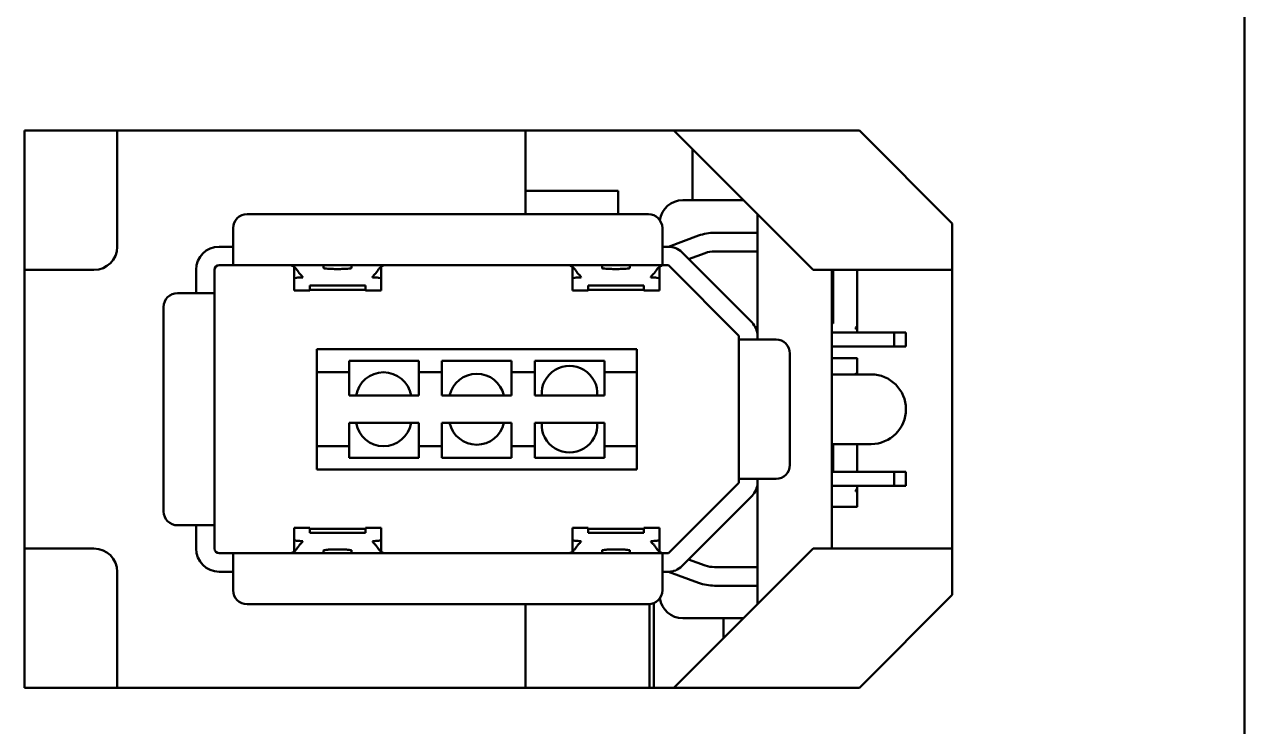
# Model space of a CAD drawing. Header units: millimetres. Extents: x 2121 to 4904, y 892 to 1933.
# Drawn here: x 2339.3 to 2391.9, y 1287.2 to 1317.5 of the extents above; entities that cross this region are included whole.
import ezdxf

# ---------------------------------------------------------------- set-up
doc = ezdxf.new("R2010")
doc.units = ezdxf.units.MM
doc.header["$LTSCALE"] = 1.8
doc.layers.add('외형선(ISO)', color=7, linetype='Continuous', lineweight=50)

msp = doc.modelspace()

# ---------------------------------------------------------------- linework, layer by layer
at = {"layer": '외형선(ISO)', "color": 0}
for p, q in [((2391.895, 1624.29), (2391.895, 1274.29)), ((2339.295, 1312.89), (2375.295, 1312.89)), ((2339.295, 1288.89), (2339.295, 1312.89)), ((2343.295, 1312.89), (2343.295, 1307.89)), ((2360.895, 1312.89), (2360.895, 1310.29)), ((2373.295, 1306.89), (2367.295, 1312.89)), ((2379.295, 1308.89), (2375.295, 1312.89)), ((2368.095, 1309.89), (2368.095, 1312.09)), ((2360.895, 1310.29), (2364.895, 1310.29)), ((2360.895, 1309.29), (2360.895, 1310.29)), ((2364.895, 1309.29), (2364.895, 1310.29)), ((2367.679, 1309.89), (2370.295, 1309.89)), ((2348.895, 1309.29), (2366.195, 1309.29)), ((2370.895, 1304.058), (2370.895, 1309.29)), ((2348.295, 1308.69), (2348.295, 1308.09)), ((2366.795, 1308.69), (2366.795, 1308.09)), ((2379.295, 1308.89), (2379.295, 1292.89)), ((2368.36, 1308.367), (2367.064, 1307.89)), ((2370.495, 1308.49), (2369.05, 1308.49)), ((2370.495, 1308.49), (2370.895, 1308.49)), ((2348.295, 1307.89), (2347.695, 1307.89)), ((2348.295, 1308.09), (2348.295, 1307.09)), ((2366.795, 1307.09), (2366.795, 1308.09)), ((2367.064, 1307.89), (2366.795, 1307.89)), ((2370.661, 1304.624), (2367.629, 1307.655)), ((2370.895, 1307.69), (2369.05, 1307.69)), ((2368.636, 1307.616), (2367.929, 1307.356)), ((2342.295, 1306.89), (2339.295, 1306.89)), ((2346.695, 1306.89), (2346.695, 1305.89)), ((2347.495, 1306.89), (2347.495, 1305.89)), ((2348.295, 1307.09), (2347.695, 1307.09)), ((2366.795, 1307.09), (2348.295, 1307.09)), ((2350.92, 1307.022), (2350.92, 1306.512)), ((2354.67, 1307.022), (2354.67, 1306.512)), ((2362.92, 1307.022), (2362.92, 1306.512)), ((2366.67, 1307.022), (2366.67, 1306.512)), ((2366.795, 1307.09), (2367.064, 1307.09)), ((2367.064, 1307.09), (2370.095, 1304.058)), ((2379.295, 1306.89), (2373.295, 1306.89)), ((2374.095, 1306.89), (2374.095, 1294.89)), ((2374.155, 1304.584), (2374.155, 1306.89)), ((2375.195, 1306.89), (2375.195, 1304.47)), ((2346.495, 1305.89), (2345.895, 1305.89)), ((2347.495, 1305.89), (2346.495, 1305.89)), ((2347.495, 1305.89), (2347.495, 1295.89)), ((2351.595, 1306.004), (2350.92, 1306.004)), ((2354.67, 1306.004), (2353.995, 1306.004)), ((2363.595, 1306.004), (2362.92, 1306.004)), ((2366.67, 1306.004), (2365.995, 1306.004)), ((2345.295, 1296.49), (2345.295, 1305.29)), ((2374.155, 1304.59), (2374.105, 1304.59)), ((2370.095, 1304.058), (2370.095, 1303.89)), ((2370.895, 1303.89), (2370.895, 1304.058)), ((2376.795, 1304.19), (2374.095, 1304.19)), ((2375.195, 1304.47), (2375.135, 1304.41)), ((2375.135, 1304.41), (2375.185, 1304.46)), ((2375.135, 1304.41), (2375.135, 1304.344)), ((2375.185, 1304.35), (2375.135, 1304.35)), ((2375.185, 1304.46), (2375.195, 1304.47)), ((2375.195, 1304.47), (2375.195, 1304.34)), ((2375.195, 1304.34), (2375.195, 1304.19)), ((2376.795, 1303.59), (2376.795, 1304.19)), ((2376.795, 1304.19), (2377.295, 1304.19)), ((2377.295, 1304.19), (2377.295, 1303.59)), ((2351.895, 1303.48), (2365.695, 1303.48)), ((2351.895, 1302.48), (2351.895, 1303.48)), ((2365.695, 1303.48), (2365.695, 1302.48)), ((2370.095, 1297.89), (2370.095, 1303.89)), ((2371.095, 1303.89), (2370.095, 1303.89)), ((2371.095, 1303.89), (2371.695, 1303.89)), ((2376.795, 1303.59), (2374.095, 1303.59)), ((2377.295, 1303.59), (2376.795, 1303.59)), ((2353.295, 1302.98), (2353.295, 1302.48)), ((2356.295, 1302.98), (2353.295, 1302.98)), ((2356.295, 1302.48), (2356.295, 1302.98)), ((2357.295, 1302.98), (2357.295, 1302.48)), ((2360.295, 1302.98), (2357.295, 1302.98)), ((2360.295, 1302.48), (2360.295, 1302.98)), ((2361.295, 1302.98), (2361.295, 1302.48)), ((2364.295, 1302.98), (2361.295, 1302.98)), ((2364.295, 1302.48), (2364.295, 1302.98)), ((2372.295, 1298.49), (2372.295, 1303.29)), ((2374.105, 1303.09), (2375.185, 1303.09)), ((2375.195, 1303.08), (2375.195, 1302.44)), ((2351.895, 1302.48), (2351.895, 1301.48)), ((2351.895, 1302.48), (2353.295, 1302.48)), ((2353.295, 1302.48), (2353.295, 1301.48)), ((2356.295, 1302.48), (2357.295, 1302.48)), ((2356.295, 1301.48), (2356.295, 1302.48)), ((2357.295, 1302.48), (2357.295, 1301.48)), ((2360.295, 1302.48), (2361.295, 1302.48)), ((2360.295, 1301.48), (2360.295, 1302.48)), ((2361.295, 1302.48), (2361.295, 1301.48)), ((2364.295, 1302.48), (2365.695, 1302.48)), ((2364.295, 1301.48), (2364.295, 1302.48)), ((2365.695, 1301.48), (2365.695, 1302.48)), ((2374.095, 1302.39), (2375.795, 1302.39)), ((2375.135, 1302.435), (2375.135, 1302.39)), ((2375.135, 1302.43), (2375.185, 1302.43)), ((2375.195, 1302.44), (2375.195, 1302.39)), ((2351.895, 1301.48), (2351.895, 1300.3)), ((2356.295, 1301.48), (2353.295, 1301.48)), ((2360.295, 1301.48), (2357.295, 1301.48)), ((2364.295, 1301.48), (2361.295, 1301.48)), ((2365.695, 1300.3), (2365.695, 1301.48)), ((2351.895, 1300.3), (2351.895, 1299.3)), ((2353.295, 1299.3), (2353.295, 1300.3)), ((2356.295, 1300.3), (2353.295, 1300.3)), ((2356.295, 1300.3), (2356.295, 1299.3)), ((2360.295, 1300.3), (2357.295, 1300.3)), ((2357.295, 1299.3), (2357.295, 1300.3)), ((2360.295, 1300.3), (2360.295, 1299.3)), ((2364.295, 1300.3), (2361.295, 1300.3)), ((2361.295, 1299.3), (2361.295, 1300.3)), ((2364.295, 1300.3), (2364.295, 1299.3)), ((2365.695, 1299.3), (2365.695, 1300.3)), ((2351.895, 1298.3), (2351.895, 1299.3)), ((2353.295, 1299.3), (2351.895, 1299.3)), ((2353.295, 1298.8), (2353.295, 1299.3)), ((2356.295, 1299.3), (2356.295, 1298.8)), ((2357.295, 1299.3), (2356.295, 1299.3)), ((2357.295, 1298.8), (2357.295, 1299.3)), ((2360.295, 1299.3), (2360.295, 1298.8)), ((2361.295, 1299.3), (2360.295, 1299.3)), ((2361.295, 1298.8), (2361.295, 1299.3)), ((2364.295, 1299.3), (2364.295, 1298.8)), ((2365.695, 1299.3), (2364.295, 1299.3)), ((2365.695, 1299.3), (2365.695, 1298.3)), ((2375.795, 1299.39), (2374.095, 1299.39)), ((2374.155, 1298.19), (2374.155, 1299.39)), ((2375.195, 1299.39), (2375.195, 1298.19)), ((2356.295, 1298.8), (2353.295, 1298.8)), ((2360.295, 1298.8), (2357.295, 1298.8)), ((2364.295, 1298.8), (2361.295, 1298.8)), ((2365.695, 1298.3), (2351.895, 1298.3)), ((2376.795, 1298.19), (2374.095, 1298.19)), ((2376.795, 1297.59), (2376.795, 1298.19)), ((2376.795, 1298.19), (2377.295, 1298.19)), ((2377.295, 1298.19), (2377.295, 1297.59)), ((2367.064, 1294.69), (2370.095, 1297.721)), ((2370.095, 1297.721), (2370.095, 1297.89)), ((2370.095, 1297.89), (2371.095, 1297.89)), ((2370.895, 1297.89), (2370.895, 1297.721)), ((2370.895, 1292.49), (2370.895, 1297.721)), ((2371.095, 1297.89), (2371.695, 1297.89)), ((2370.661, 1297.155), (2367.629, 1294.124)), ((2376.795, 1297.59), (2374.095, 1297.59)), ((2374.155, 1297.584), (2374.155, 1297.59)), ((2375.195, 1297.47), (2375.135, 1297.41)), ((2375.135, 1297.41), (2375.185, 1297.46)), ((2375.135, 1297.41), (2375.135, 1297.344)), ((2375.185, 1297.35), (2375.135, 1297.35)), ((2375.185, 1297.46), (2375.195, 1297.47)), ((2375.195, 1297.59), (2375.195, 1297.47)), ((2375.195, 1297.47), (2375.195, 1297.34)), ((2375.195, 1297.34), (2375.195, 1296.7)), ((2377.295, 1297.59), (2376.795, 1297.59)), ((2375.185, 1296.69), (2374.105, 1296.69)), ((2346.495, 1295.89), (2345.895, 1295.89)), ((2346.495, 1295.89), (2347.495, 1295.89)), ((2346.695, 1294.89), (2346.695, 1295.89)), ((2347.495, 1294.89), (2347.495, 1295.89)), ((2351.595, 1295.775), (2350.92, 1295.775)), ((2354.67, 1295.775), (2353.995, 1295.775)), ((2363.595, 1295.775), (2362.92, 1295.775)), ((2366.67, 1295.775), (2365.995, 1295.775)), ((2350.92, 1294.758), (2350.92, 1295.267)), ((2354.67, 1294.758), (2354.67, 1295.267)), ((2362.92, 1294.758), (2362.92, 1295.267)), ((2366.67, 1294.758), (2366.67, 1295.267)), ((2339.295, 1294.89), (2342.295, 1294.89)), ((2348.295, 1294.69), (2347.695, 1294.69)), ((2348.295, 1294.69), (2366.795, 1294.69)), ((2348.295, 1294.69), (2348.295, 1293.69)), ((2366.795, 1294.69), (2367.064, 1294.69)), ((2366.795, 1293.69), (2366.795, 1294.69)), ((2367.295, 1288.89), (2373.295, 1294.89)), ((2373.295, 1294.89), (2379.295, 1294.89)), ((2367.929, 1294.424), (2368.636, 1294.163)), ((2369.05, 1294.09), (2370.895, 1294.09)), ((2343.295, 1293.89), (2343.295, 1288.89)), ((2348.295, 1293.89), (2347.695, 1293.89)), ((2348.295, 1293.09), (2348.295, 1293.69)), ((2367.064, 1293.89), (2366.795, 1293.89)), ((2366.795, 1293.09), (2366.795, 1293.69)), ((2368.36, 1293.413), (2367.064, 1293.89)), ((2370.495, 1293.29), (2369.05, 1293.29)), ((2370.495, 1293.29), (2370.895, 1293.29)), ((2348.895, 1292.49), (2366.195, 1292.49)), ((2360.895, 1288.89), (2360.895, 1292.49)), ((2366.235, 1288.89), (2366.235, 1292.491)), ((2366.435, 1288.89), (2366.435, 1292.54)), ((2375.295, 1288.89), (2379.295, 1292.89)), ((2370.295, 1291.89), (2367.679, 1291.89)), ((2369.435, 1291.89), (2369.435, 1291.03)), ((2375.295, 1288.89), (2339.295, 1288.89))]:
    msp.add_line(p, q, dxfattribs=at)
for centre, radius, start, end in [((2367.679, 1308.89), 1, 90, 171.9012), ((2348.895, 1308.69), 0.6, 90, 180), ((2366.195, 1308.69), 0.6, 0, 90), ((2369.05, 1306.49), 2, 90, 110.2046), ((2342.295, 1307.89), 1, 270, 0), ((2347.695, 1306.89), 1, 90, 180), ((2367.064, 1307.09), 0.8, 45, 90), ((2369.05, 1306.49), 1.2, 90, 110.2046), ((2347.695, 1306.89), 0.2, 90, 180), ((2345.895, 1305.29), 0.6, 90, 180), ((2370.095, 1304.058), 0.8, 0, 45), ((2374.105, 1304.58), 0.01, 90, 180), ((2375.185, 1304.34), 0.01, 0, 90), ((2371.695, 1303.29), 0.6, 0, 90), ((2374.105, 1303.08), 0.01, 90, 180), ((2375.185, 1303.08), 0.01, 0, 90), ((2354.779, 1301.281), 1.2, 9.5358, 170.4642), ((2358.795, 1301.219), 1.2, 90, 167.4773), ((2358.795, 1301.219), 1.2, 12.5227, 90), ((2362.793, 1301.555), 1.2, 356.4062, 183.5938), ((2375.185, 1302.44), 0.01, 270, 0), ((2375.795, 1300.89), 1.5, 270, 90), ((2354.779, 1300.498), 1.2, 189.5358, 350.4642), ((2358.795, 1300.56), 1.2, 192.5227, 270), ((2358.795, 1300.56), 1.2, 270, 347.4773), ((2362.793, 1300.224), 1.2, 176.4062, 3.5938), ((2371.695, 1298.49), 0.6, 270, 0), ((2370.095, 1297.721), 0.8, 315, 0), ((2374.105, 1297.58), 0.01, 90, 180), ((2375.185, 1297.34), 0.01, 0, 90), ((2374.105, 1296.7), 0.01, 180, 270), ((2375.185, 1296.7), 0.01, 270, 0), ((2345.895, 1296.49), 0.6, 180, 270), ((2342.295, 1293.89), 1, 0, 90), ((2347.695, 1294.89), 1, 180, 270), ((2347.695, 1294.89), 0.2, 180, 270), ((2367.064, 1294.69), 0.8, 270, 315), ((2369.05, 1295.29), 1.2, 249.7954, 270), ((2348.895, 1293.09), 0.6, 180, 270), ((2366.195, 1293.09), 0.6, 270, 0), ((2369.05, 1295.29), 2, 249.7954, 270), ((2367.679, 1292.89), 1, 188.0988, 270)]:
    msp.add_arc(centre, radius, start, end, dxfattribs=at)
for points, knots in [([(2350.796, 1307.089), (2350.81, 1307.083), (2350.822, 1307.078), (2350.834, 1307.072), (2350.846, 1307.067), (2350.857, 1307.061), (2350.868, 1307.055), (2350.878, 1307.05), (2350.888, 1307.044), (2350.896, 1307.038), (2350.901, 1307.035), (2350.905, 1307.032), (2350.909, 1307.029), (2350.911, 1307.028), (2350.913, 1307.027), (2350.915, 1307.025), (2350.916, 1307.024), (2350.917, 1307.024), (2350.918, 1307.023), (2350.919, 1307.023), (2350.919, 1307.022), (2350.92, 1307.021), (2350.927, 1307.017), (2350.935, 1307.01), (2350.943, 1307.003), (2350.957, 1306.992), (2350.97, 1306.979), (2350.984, 1306.965), (2350.994, 1306.954), (2351.004, 1306.943), (2351.015, 1306.931), (2351.025, 1306.918), (2351.035, 1306.905), (2351.045, 1306.892), (2351.046, 1306.892), (2351.046, 1306.892), (2351.046, 1306.891), (2351.056, 1306.878), (2351.066, 1306.864), (2351.077, 1306.848), (2351.082, 1306.841), (2351.087, 1306.833), (2351.092, 1306.825), (2351.095, 1306.821), (2351.098, 1306.817), (2351.1, 1306.813), (2351.103, 1306.809), (2351.105, 1306.805), (2351.108, 1306.801), (2351.108, 1306.801), (2351.108, 1306.8), (2351.108, 1306.8), (2351.113, 1306.792), (2351.118, 1306.783), (2351.123, 1306.776), (2351.124, 1306.775), (2351.124, 1306.774), (2351.125, 1306.773), (2351.13, 1306.766), (2351.134, 1306.759), (2351.139, 1306.753), (2351.14, 1306.752), (2351.14, 1306.751), (2351.141, 1306.751), (2351.146, 1306.744), (2351.151, 1306.738), (2351.156, 1306.732), (2351.161, 1306.726), (2351.166, 1306.721), (2351.17, 1306.716), (2351.17, 1306.716), (2351.17, 1306.716), (2351.17, 1306.716), (2351.179, 1306.707), (2351.189, 1306.698), (2351.199, 1306.689), (2351.209, 1306.681), (2351.219, 1306.672), (2351.231, 1306.661), (2351.231, 1306.661), (2351.232, 1306.66), (2351.233, 1306.659), (2351.233, 1306.659), (2351.233, 1306.659), (2351.233, 1306.659), (2351.241, 1306.651), (2351.249, 1306.643), (2351.255, 1306.634), (2351.259, 1306.63), (2351.262, 1306.626), (2351.265, 1306.621), (2351.268, 1306.617), (2351.27, 1306.613), (2351.273, 1306.609), (2351.283, 1306.592), (2351.291, 1306.576), (2351.295, 1306.567)], [0.0020053, 0.0020053, 0.0020053, 0.0020053, 0.0643799, 0.0643799, 0.0643799, 0.1267546, 0.1267546, 0.1267546, 0.1891293, 0.1891293, 0.1891293, 0.2203166, 0.2203166, 0.2203166, 0.2359103, 0.2359103, 0.2359103, 0.2437071, 0.2437071, 0.2437071, 0.2498717, 0.2498717, 0.2498717, 0.2952048, 0.2952048, 0.2952048, 0.3762533, 0.3762533, 0.3762533, 0.438628, 0.438628, 0.438628, 0.5000008, 0.5000008, 0.5000008, 0.5010026, 0.5010026, 0.5010026, 0.5633773, 0.5633773, 0.5633773, 0.5945646, 0.5945646, 0.5945646, 0.6101583, 0.6101583, 0.6101583, 0.6249943, 0.6249943, 0.6249943, 0.625752, 0.625752, 0.625752, 0.6537316, 0.6537316, 0.6537316, 0.6569393, 0.6569393, 0.6569393, 0.6840557, 0.6840557, 0.6840557, 0.6881266, 0.6881266, 0.6881266, 0.719314, 0.719314, 0.719314, 0.7500016, 0.7500016, 0.7500016, 0.7505013, 0.7505013, 0.7505013, 0.812876, 0.812876, 0.812876, 0.8713522, 0.8713522, 0.8713522, 0.8749917, 0.8749917, 0.8749917, 0.8752507, 0.8752507, 0.8752507, 0.906438, 0.906438, 0.906438, 0.9220317, 0.9220317, 0.9220317, 0.9376253, 0.9376253, 0.9376253, 1, 1, 1, 1]), ([(2352.195, 1307.09), (2352.195, 1307.068), (2352.195, 1307.047), (2352.195, 1306.991), (2352.195, 1306.98), (2352.195, 1306.968)], [-0.9988847, -0.9988847, -0.9988847, -0.9988847, -0.75, -0.75, -0.7002284, -0.7002284, -0.7002284, -0.7002284]), ([(2352.195, 1306.968), (2352.195, 1306.966), (2352.198, 1306.964), (2352.213, 1306.959), (2352.226, 1306.956), (2352.273, 1306.948), (2352.317, 1306.944), (2352.421, 1306.936), (2352.479, 1306.933), (2352.583, 1306.93), (2352.625, 1306.929), (2352.71, 1306.927), (2352.753, 1306.927), (2352.795, 1306.927)], [0.000001, 0.000001, 0.000001, 0.000001, 0.00535377, 0.00535377, 0.01215161, 0.01215161, 0.02364563, 0.02364563, 0.0342391, 0.0342391, 0.04087624, 0.04087624, 0.04726548, 0.04726548, 0.04726548, 0.04726548]), ([(2352.795, 1306.927), (2352.838, 1306.927), (2352.88, 1306.927), (2352.965, 1306.929), (2353.007, 1306.93), (2353.111, 1306.933), (2353.17, 1306.936), (2353.274, 1306.944), (2353.317, 1306.948), (2353.365, 1306.956), (2353.378, 1306.959), (2353.392, 1306.964), (2353.395, 1306.966), (2353.395, 1306.968)], [0.000001, 0.000001, 0.000001, 0.000001, 0.0063895, 0.0063895, 0.01302584, 0.01302584, 0.0236187, 0.0236187, 0.03511235, 0.03511235, 0.04191001, 0.04191001, 0.04726258, 0.04726258, 0.04726258, 0.04726258]), ([(2353.395, 1306.968), (2353.395, 1306.98), (2353.395, 1306.991), (2353.395, 1307.047), (2353.395, 1307.068), (2353.395, 1307.09)], [0.7002284, 0.7002284, 0.7002284, 0.7002284, 0.75, 0.75, 0.9988847, 0.9988847, 0.9988847, 0.9988847]), ([(2354.295, 1306.567), (2354.299, 1306.576), (2354.307, 1306.592), (2354.317, 1306.609), (2354.32, 1306.613), (2354.323, 1306.617), (2354.326, 1306.621), (2354.334, 1306.634), (2354.345, 1306.647), (2354.357, 1306.659), (2354.358, 1306.66), (2354.359, 1306.661), (2354.36, 1306.661), (2354.371, 1306.672), (2354.381, 1306.681), (2354.391, 1306.689), (2354.401, 1306.698), (2354.411, 1306.707), (2354.42, 1306.716), (2354.42, 1306.716), (2354.42, 1306.716), (2354.42, 1306.716), (2354.424, 1306.721), (2354.429, 1306.726), (2354.434, 1306.732), (2354.439, 1306.738), (2354.444, 1306.744), (2354.449, 1306.751), (2354.45, 1306.751), (2354.451, 1306.752), (2354.451, 1306.753), (2354.456, 1306.759), (2354.46, 1306.766), (2354.465, 1306.773), (2354.466, 1306.774), (2354.466, 1306.775), (2354.467, 1306.776), (2354.472, 1306.783), (2354.477, 1306.792), (2354.482, 1306.8), (2354.482, 1306.8), (2354.482, 1306.801), (2354.483, 1306.801), (2354.485, 1306.805), (2354.488, 1306.809), (2354.49, 1306.813), (2354.493, 1306.817), (2354.495, 1306.821), (2354.498, 1306.825), (2354.503, 1306.833), (2354.508, 1306.841), (2354.514, 1306.848), (2354.524, 1306.864), (2354.534, 1306.878), (2354.544, 1306.891), (2354.545, 1306.892), (2354.545, 1306.892), (2354.545, 1306.892), (2354.555, 1306.905), (2354.565, 1306.918), (2354.576, 1306.931), (2354.586, 1306.943), (2354.596, 1306.954), (2354.607, 1306.965), (2354.628, 1306.987), (2354.648, 1307.005), (2354.669, 1307.021), (2354.669, 1307.021), (2354.67, 1307.021), (2354.67, 1307.021), (2354.671, 1307.022), (2354.671, 1307.023), (2354.672, 1307.023), (2354.673, 1307.024), (2354.674, 1307.024), (2354.675, 1307.025), (2354.677, 1307.027), (2354.679, 1307.028), (2354.681, 1307.029), (2354.685, 1307.032), (2354.689, 1307.035), (2354.694, 1307.038), (2354.703, 1307.044), (2354.712, 1307.05), (2354.723, 1307.055), (2354.733, 1307.061), (2354.744, 1307.067), (2354.756, 1307.072), (2354.768, 1307.078), (2354.78, 1307.083), (2354.794, 1307.089)], [0, 0, 0, 0, 0.0623747, 0.0623747, 0.0623747, 0.0779683, 0.0779683, 0.0779683, 0.1247494, 0.1247494, 0.1247494, 0.1286478, 0.1286478, 0.1286478, 0.187124, 0.187124, 0.187124, 0.2494987, 0.2494987, 0.2494987, 0.2499984, 0.2499984, 0.2499984, 0.280686, 0.280686, 0.280686, 0.3118734, 0.3118734, 0.3118734, 0.3159378, 0.3159378, 0.3159378, 0.3430607, 0.3430607, 0.3430607, 0.3462639, 0.3462639, 0.3462639, 0.3742481, 0.3742481, 0.3742481, 0.3750057, 0.3750057, 0.3750057, 0.3898417, 0.3898417, 0.3898417, 0.4054354, 0.4054354, 0.4054354, 0.4366227, 0.4366227, 0.4366227, 0.4989974, 0.4989974, 0.4989974, 0.4999992, 0.4999992, 0.4999992, 0.5613721, 0.5613721, 0.5613721, 0.6237468, 0.6237468, 0.6237468, 0.7484961, 0.7484961, 0.7484961, 0.7501283, 0.7501283, 0.7501283, 0.756293, 0.756293, 0.756293, 0.7640898, 0.7640898, 0.7640898, 0.7796835, 0.7796835, 0.7796835, 0.8108708, 0.8108708, 0.8108708, 0.8732455, 0.8732455, 0.8732455, 0.9356201, 0.9356201, 0.9356201, 0.9979948, 0.9979948, 0.9979948, 0.9979948]), ([(2362.796, 1307.089), (2362.823, 1307.078), (2362.847, 1307.067), (2362.868, 1307.055), (2362.878, 1307.05), (2362.888, 1307.044), (2362.897, 1307.038), (2362.901, 1307.035), (2362.905, 1307.032), (2362.909, 1307.029), (2362.911, 1307.028), (2362.913, 1307.027), (2362.915, 1307.025), (2362.916, 1307.024), (2362.917, 1307.024), (2362.918, 1307.023), (2362.919, 1307.022), (2362.92, 1307.022), (2362.921, 1307.021), (2362.93, 1307.014), (2362.938, 1307.007), (2362.947, 1307), (2362.959, 1306.989), (2362.971, 1306.978), (2362.984, 1306.965), (2362.994, 1306.954), (2363.004, 1306.943), (2363.015, 1306.931), (2363.022, 1306.922), (2363.028, 1306.914), (2363.035, 1306.905), (2363.039, 1306.901), (2363.042, 1306.896), (2363.046, 1306.891), (2363.056, 1306.878), (2363.066, 1306.864), (2363.077, 1306.848), (2363.079, 1306.844), (2363.082, 1306.841), (2363.085, 1306.837), (2363.087, 1306.833), (2363.09, 1306.829), (2363.092, 1306.825), (2363.095, 1306.821), (2363.098, 1306.817), (2363.1, 1306.813), (2363.103, 1306.809), (2363.105, 1306.805), (2363.108, 1306.8), (2363.109, 1306.799), (2363.11, 1306.797), (2363.111, 1306.796), (2363.111, 1306.795), (2363.112, 1306.794), (2363.113, 1306.793), (2363.113, 1306.792), (2363.114, 1306.791), (2363.114, 1306.79), (2363.115, 1306.788), (2363.116, 1306.787), (2363.117, 1306.785), (2363.12, 1306.781), (2363.122, 1306.778), (2363.124, 1306.775), (2363.128, 1306.768), (2363.132, 1306.762), (2363.136, 1306.757), (2363.138, 1306.755), (2363.139, 1306.753), (2363.141, 1306.751), (2363.146, 1306.744), (2363.151, 1306.737), (2363.156, 1306.732), (2363.161, 1306.726), (2363.166, 1306.721), (2363.17, 1306.716), (2363.179, 1306.707), (2363.189, 1306.698), (2363.199, 1306.689), (2363.204, 1306.685), (2363.21, 1306.68), (2363.215, 1306.675), (2363.218, 1306.673), (2363.22, 1306.672), (2363.222, 1306.67), (2363.223, 1306.669), (2363.223, 1306.668), (2363.224, 1306.668), (2363.225, 1306.666), (2363.227, 1306.665), (2363.228, 1306.664), (2363.229, 1306.663), (2363.23, 1306.662), (2363.231, 1306.661), (2363.231, 1306.661), (2363.232, 1306.66), (2363.233, 1306.659), (2363.243, 1306.649), (2363.252, 1306.639), (2363.26, 1306.628), (2363.265, 1306.622), (2363.269, 1306.615), (2363.273, 1306.609), (2363.284, 1306.592), (2363.291, 1306.576), (2363.295, 1306.567)], [0.0020053, 0.0020053, 0.0020053, 0.0020053, 0.1267546, 0.1267546, 0.1267546, 0.1891293, 0.1891293, 0.1891293, 0.2203166, 0.2203166, 0.2203166, 0.2359103, 0.2359103, 0.2359103, 0.2437071, 0.2437071, 0.2437071, 0.251504, 0.251504, 0.251504, 0.3029398, 0.3029398, 0.3029398, 0.3762533, 0.3762533, 0.3762533, 0.438628, 0.438628, 0.438628, 0.4793784, 0.4793784, 0.4793784, 0.5010026, 0.5010026, 0.5010026, 0.5633773, 0.5633773, 0.5633773, 0.5791938, 0.5791938, 0.5791938, 0.5945646, 0.5945646, 0.5945646, 0.6101583, 0.6101583, 0.6101583, 0.625752, 0.625752, 0.625752, 0.6306847, 0.6306847, 0.6306847, 0.633726, 0.633726, 0.633726, 0.6367672, 0.6367672, 0.6367672, 0.6428492, 0.6428492, 0.6428492, 0.6550118, 0.6550118, 0.6550118, 0.6793312, 0.6793312, 0.6793312, 0.6881266, 0.6881266, 0.6881266, 0.719314, 0.719314, 0.719314, 0.7505013, 0.7505013, 0.7505013, 0.812876, 0.812876, 0.812876, 0.8440633, 0.8440633, 0.8440633, 0.8557671, 0.8557671, 0.8557671, 0.859657, 0.859657, 0.859657, 0.8674538, 0.8674538, 0.8674538, 0.8713522, 0.8713522, 0.8713522, 0.8752507, 0.8752507, 0.8752507, 0.9136228, 0.9136228, 0.9136228, 0.9376253, 0.9376253, 0.9376253, 1, 1, 1, 1]), ([(2364.195, 1306.968), (2364.195, 1306.98), (2364.195, 1306.991), (2364.195, 1307.047), (2364.195, 1307.068), (2364.195, 1307.09)], [0.7002284, 0.7002284, 0.7002284, 0.7002284, 0.75, 0.75, 0.9988847, 0.9988847, 0.9988847, 0.9988847]), ([(2364.795, 1306.927), (2364.753, 1306.927), (2364.71, 1306.927), (2364.625, 1306.929), (2364.583, 1306.93), (2364.479, 1306.933), (2364.421, 1306.936), (2364.317, 1306.944), (2364.273, 1306.948), (2364.226, 1306.956), (2364.213, 1306.959), (2364.198, 1306.964), (2364.195, 1306.966), (2364.195, 1306.968)], [-0.04726548, -0.04726548, -0.04726548, -0.04726548, -0.04087659, -0.04087659, -0.03423984, -0.03423984, -0.02364633, -0.02364633, -0.01215197, -0.01215197, -0.0053539, -0.0053539, -0.000001, -0.000001, -0.000001, -0.000001]), ([(2365.395, 1306.968), (2365.395, 1306.966), (2365.392, 1306.964), (2365.378, 1306.959), (2365.365, 1306.956), (2365.317, 1306.948), (2365.274, 1306.944), (2365.17, 1306.936), (2365.111, 1306.933), (2365.007, 1306.93), (2364.965, 1306.929), (2364.88, 1306.927), (2364.838, 1306.927), (2364.795, 1306.927)], [-0.04726258, -0.04726258, -0.04726258, -0.04726258, -0.04191013, -0.04191013, -0.03511271, -0.03511271, -0.0236194, -0.0236194, -0.01302658, -0.01302658, -0.00638985, -0.00638985, -0.000001, -0.000001, -0.000001, -0.000001]), ([(2365.395, 1307.09), (2365.395, 1307.068), (2365.395, 1307.047), (2365.395, 1306.991), (2365.395, 1306.98), (2365.395, 1306.968)], [-0.9988847, -0.9988847, -0.9988847, -0.9988847, -0.75, -0.75, -0.7002284, -0.7002284, -0.7002284, -0.7002284]), ([(2366.295, 1306.567), (2366.299, 1306.576), (2366.307, 1306.592), (2366.317, 1306.609), (2366.321, 1306.615), (2366.325, 1306.622), (2366.33, 1306.628), (2366.338, 1306.639), (2366.347, 1306.649), (2366.357, 1306.659), (2366.358, 1306.66), (2366.359, 1306.661), (2366.36, 1306.661), (2366.36, 1306.662), (2366.361, 1306.663), (2366.362, 1306.664), (2366.363, 1306.665), (2366.365, 1306.666), (2366.366, 1306.668), (2366.367, 1306.668), (2366.368, 1306.669), (2366.368, 1306.67), (2366.371, 1306.672), (2366.373, 1306.673), (2366.375, 1306.675), (2366.38, 1306.68), (2366.386, 1306.685), (2366.391, 1306.689), (2366.401, 1306.698), (2366.411, 1306.707), (2366.42, 1306.716), (2366.424, 1306.721), (2366.429, 1306.726), (2366.434, 1306.732), (2366.439, 1306.737), (2366.444, 1306.744), (2366.449, 1306.751), (2366.451, 1306.753), (2366.452, 1306.755), (2366.454, 1306.757), (2366.458, 1306.762), (2366.461, 1306.767), (2366.465, 1306.773), (2366.468, 1306.777), (2366.47, 1306.781), (2366.473, 1306.785), (2366.474, 1306.787), (2366.475, 1306.788), (2366.476, 1306.79), (2366.477, 1306.791), (2366.477, 1306.792), (2366.478, 1306.793), (2366.478, 1306.794), (2366.479, 1306.795), (2366.479, 1306.796), (2366.48, 1306.797), (2366.481, 1306.799), (2366.482, 1306.8), (2366.485, 1306.805), (2366.487, 1306.809), (2366.49, 1306.813), (2366.493, 1306.817), (2366.495, 1306.821), (2366.498, 1306.825), (2366.501, 1306.829), (2366.503, 1306.833), (2366.506, 1306.837), (2366.508, 1306.841), (2366.511, 1306.844), (2366.514, 1306.848), (2366.524, 1306.864), (2366.534, 1306.878), (2366.544, 1306.891), (2366.548, 1306.896), (2366.552, 1306.901), (2366.555, 1306.905), (2366.562, 1306.914), (2366.569, 1306.922), (2366.576, 1306.931), (2366.586, 1306.943), (2366.596, 1306.954), (2366.607, 1306.965), (2366.619, 1306.978), (2366.631, 1306.989), (2366.643, 1307), (2366.652, 1307.007), (2366.661, 1307.014), (2366.669, 1307.021), (2366.67, 1307.022), (2366.671, 1307.022), (2366.672, 1307.023), (2366.673, 1307.024), (2366.674, 1307.024), (2366.675, 1307.025), (2366.677, 1307.027), (2366.679, 1307.028), (2366.681, 1307.029), (2366.685, 1307.032), (2366.689, 1307.035), (2366.694, 1307.038), (2366.703, 1307.044), (2366.712, 1307.05), (2366.723, 1307.055), (2366.743, 1307.067), (2366.767, 1307.078), (2366.794, 1307.089)], [0, 0, 0, 0, 0.0623747, 0.0623747, 0.0623747, 0.0863772, 0.0863772, 0.0863772, 0.1247494, 0.1247494, 0.1247494, 0.1286478, 0.1286478, 0.1286478, 0.1325462, 0.1325462, 0.1325462, 0.140343, 0.140343, 0.140343, 0.1442341, 0.1442341, 0.1442341, 0.1559367, 0.1559367, 0.1559367, 0.187124, 0.187124, 0.187124, 0.2494987, 0.2494987, 0.2494987, 0.280686, 0.280686, 0.280686, 0.3118734, 0.3118734, 0.3118734, 0.3206749, 0.3206749, 0.3206749, 0.3430607, 0.3430607, 0.3430607, 0.3571617, 0.3571617, 0.3571617, 0.363245, 0.363245, 0.363245, 0.3662868, 0.3662868, 0.3662868, 0.3693288, 0.3693288, 0.3693288, 0.3742481, 0.3742481, 0.3742481, 0.3898417, 0.3898417, 0.3898417, 0.4054354, 0.4054354, 0.4054354, 0.4208253, 0.4208253, 0.4208253, 0.4366227, 0.4366227, 0.4366227, 0.4989974, 0.4989974, 0.4989974, 0.5206458, 0.5206458, 0.5206458, 0.5613721, 0.5613721, 0.5613721, 0.6237468, 0.6237468, 0.6237468, 0.6970752, 0.6970752, 0.6970752, 0.7484961, 0.7484961, 0.7484961, 0.756293, 0.756293, 0.756293, 0.7640898, 0.7640898, 0.7640898, 0.7796835, 0.7796835, 0.7796835, 0.8108708, 0.8108708, 0.8108708, 0.8732455, 0.8732455, 0.8732455, 0.9979948, 0.9979948, 0.9979948, 0.9979948]), ([(2351.295, 1306.567), (2351.196, 1306.567), (2351.098, 1306.562), (2351.029, 1306.552), (2350.96, 1306.543), (2350.92, 1306.528), (2350.92, 1306.512)], [0, 0, 0, 0, 0.5, 0.5, 0.5, 1, 1, 1, 1]), ([(2350.92, 1306.512), (2350.92, 1306.511), (2350.92, 1306.5), (2350.92, 1306.482), (2350.92, 1306.462), (2350.92, 1306.453), (2350.92, 1306.449), (2350.92, 1306.448), (2350.92, 1306.448), (2350.92, 1306.447), (2350.92, 1306.445), (2350.92, 1306.443), (2350.92, 1306.422), (2350.92, 1306.394), (2350.92, 1306.327), (2350.92, 1306.287), (2350.92, 1306.204), (2350.92, 1306.159), (2350.92, 1306.079), (2350.92, 1306.043), (2350.92, 1306.012), (2350.92, 1306.005), (2350.92, 1306.004), (2350.92, 1306.004), (2350.92, 1306.004)], [-0.2211868, -0.2211868, -0.2211868, -0.2211868, -0.21875, -0.203125, -0.1953125, -0.1914063, -0.190918, -0.190918, -0.1904297, -0.1904297, -0.1894531, -0.1875, -0.1875, -0.15625, -0.15625, -0.125, -0.125, -0.09375, -0.09375, -0.0625, -0.0625, -0.046875, -0.046875, -0.0452681, -0.0452681, -0.0452681, -0.0452681]), ([(2351.595, 1306.004), (2351.595, 1306.004), (2351.595, 1306.004), (2351.595, 1306.005), (2351.595, 1306.012), (2351.595, 1306.043), (2351.595, 1306.079), (2351.595, 1306.151), (2351.595, 1306.186), (2351.595, 1306.219)], [0.04526813, 0.04526813, 0.04526813, 0.04526813, 0.046875, 0.046875, 0.0625, 0.0625, 0.09375, 0.09375, 0.11856529, 0.11856529, 0.11856529, 0.11856529]), ([(2351.595, 1306.219), (2351.995, 1306.219), (2352.395, 1306.219), (2353.195, 1306.219), (2353.595, 1306.219), (2353.995, 1306.219)], [-0.1200022, -0.1200022, -0.1200022, -0.1200022, -0.0600022, -0.0600022, -0.0000022, -0.0000022, -0.0000022, -0.0000022]), ([(2353.995, 1306.219), (2353.995, 1306.186), (2353.995, 1306.151), (2353.995, 1306.079), (2353.995, 1306.043), (2353.995, 1306.012), (2353.995, 1306.005), (2353.995, 1306.004), (2353.995, 1306.004), (2353.995, 1306.004)], [-0.11856529, -0.11856529, -0.11856529, -0.11856529, -0.09375, -0.09375, -0.0625, -0.0625, -0.046875, -0.046875, -0.04526813, -0.04526813, -0.04526813, -0.04526813]), ([(2354.67, 1306.512), (2354.67, 1306.529), (2354.632, 1306.542), (2354.561, 1306.552), (2354.491, 1306.562), (2354.395, 1306.567), (2354.295, 1306.567)], [0, 0, 0, 0, 0.5, 0.5, 0.5, 1, 1, 1, 1]), ([(2354.67, 1306.004), (2354.67, 1306.004), (2354.67, 1306.004), (2354.67, 1306.005), (2354.67, 1306.012), (2354.67, 1306.043), (2354.67, 1306.079), (2354.67, 1306.159), (2354.67, 1306.204), (2354.67, 1306.287), (2354.67, 1306.327), (2354.67, 1306.394), (2354.67, 1306.422), (2354.67, 1306.443), (2354.67, 1306.445), (2354.67, 1306.447), (2354.67, 1306.448), (2354.67, 1306.448), (2354.67, 1306.449), (2354.67, 1306.453), (2354.67, 1306.462), (2354.67, 1306.482), (2354.67, 1306.5), (2354.67, 1306.511), (2354.67, 1306.512)], [0.0452681, 0.0452681, 0.0452681, 0.0452681, 0.046875, 0.046875, 0.0625, 0.0625, 0.09375, 0.09375, 0.125, 0.125, 0.15625, 0.15625, 0.1875, 0.1875, 0.1894531, 0.1904297, 0.1904297, 0.190918, 0.190918, 0.1914063, 0.1953125, 0.203125, 0.21875, 0.2211868, 0.2211868, 0.2211868, 0.2211868]), ([(2363.295, 1306.567), (2363.196, 1306.567), (2363.098, 1306.562), (2363.029, 1306.552), (2362.96, 1306.543), (2362.92, 1306.528), (2362.92, 1306.512)], [0, 0, 0, 0, 0.5, 0.5, 0.5, 1, 1, 1, 1]), ([(2362.92, 1306.512), (2362.92, 1306.511), (2362.92, 1306.5), (2362.92, 1306.482), (2362.92, 1306.462), (2362.92, 1306.453), (2362.92, 1306.449), (2362.92, 1306.448), (2362.92, 1306.448), (2362.92, 1306.447), (2362.92, 1306.445), (2362.92, 1306.443), (2362.92, 1306.422), (2362.92, 1306.394), (2362.92, 1306.327), (2362.92, 1306.287), (2362.92, 1306.204), (2362.92, 1306.159), (2362.92, 1306.079), (2362.92, 1306.043), (2362.92, 1306.012), (2362.92, 1306.005), (2362.92, 1306.004), (2362.92, 1306.004), (2362.92, 1306.004)], [-0.2211868, -0.2211868, -0.2211868, -0.2211868, -0.21875, -0.203125, -0.1953125, -0.1914063, -0.190918, -0.190918, -0.1904297, -0.1904297, -0.1894531, -0.1875, -0.1875, -0.15625, -0.15625, -0.125, -0.125, -0.09375, -0.09375, -0.0625, -0.0625, -0.046875, -0.046875, -0.0452681, -0.0452681, -0.0452681, -0.0452681]), ([(2363.595, 1306.004), (2363.595, 1306.004), (2363.595, 1306.004), (2363.595, 1306.005), (2363.595, 1306.012), (2363.595, 1306.043), (2363.595, 1306.079), (2363.595, 1306.151), (2363.595, 1306.186), (2363.595, 1306.219)], [0.04526813, 0.04526813, 0.04526813, 0.04526813, 0.046875, 0.046875, 0.0625, 0.0625, 0.09375, 0.09375, 0.11856529, 0.11856529, 0.11856529, 0.11856529]), ([(2363.595, 1306.219), (2363.995, 1306.219), (2364.395, 1306.219), (2365.195, 1306.219), (2365.595, 1306.219), (2365.995, 1306.219)], [-0.1200022, -0.1200022, -0.1200022, -0.1200022, -0.0600022, -0.0600022, -0.0000022, -0.0000022, -0.0000022, -0.0000022]), ([(2365.995, 1306.219), (2365.995, 1306.186), (2365.995, 1306.151), (2365.995, 1306.079), (2365.995, 1306.043), (2365.995, 1306.012), (2365.995, 1306.005), (2365.995, 1306.004), (2365.995, 1306.004), (2365.995, 1306.004)], [-0.11856529, -0.11856529, -0.11856529, -0.11856529, -0.09375, -0.09375, -0.0625, -0.0625, -0.046875, -0.046875, -0.04526813, -0.04526813, -0.04526813, -0.04526813]), ([(2366.67, 1306.512), (2366.67, 1306.529), (2366.632, 1306.542), (2366.561, 1306.552), (2366.491, 1306.562), (2366.395, 1306.567), (2366.295, 1306.567)], [0, 0, 0, 0, 0.5, 0.5, 0.5, 1, 1, 1, 1]), ([(2366.67, 1306.004), (2366.67, 1306.004), (2366.67, 1306.004), (2366.67, 1306.005), (2366.67, 1306.012), (2366.67, 1306.043), (2366.67, 1306.079), (2366.67, 1306.159), (2366.67, 1306.204), (2366.67, 1306.287), (2366.67, 1306.327), (2366.67, 1306.394), (2366.67, 1306.422), (2366.67, 1306.443), (2366.67, 1306.445), (2366.67, 1306.447), (2366.67, 1306.448), (2366.67, 1306.448), (2366.67, 1306.449), (2366.67, 1306.453), (2366.67, 1306.462), (2366.67, 1306.482), (2366.67, 1306.5), (2366.67, 1306.511), (2366.67, 1306.512)], [0.0452681, 0.0452681, 0.0452681, 0.0452681, 0.046875, 0.046875, 0.0625, 0.0625, 0.09375, 0.09375, 0.125, 0.125, 0.15625, 0.15625, 0.1875, 0.1875, 0.1894531, 0.1904297, 0.1904297, 0.190918, 0.190918, 0.1914063, 0.1953125, 0.203125, 0.21875, 0.2211868, 0.2211868, 0.2211868, 0.2211868]), ([(2353.995, 1306.037), (2353.595, 1306.037), (2353.195, 1306.037), (2352.395, 1306.037), (2351.995, 1306.037), (2351.595, 1306.037)], [0.0000017, 0.0000017, 0.0000017, 0.0000017, 0.0600017, 0.0600017, 0.1200017, 0.1200017, 0.1200017, 0.1200017]), ([(2365.995, 1306.037), (2365.595, 1306.037), (2365.195, 1306.037), (2364.395, 1306.037), (2363.995, 1306.037), (2363.595, 1306.037)], [0.0000017, 0.0000017, 0.0000017, 0.0000017, 0.0600017, 0.0600017, 0.1200017, 0.1200017, 0.1200017, 0.1200017]), ([(2350.92, 1295.267), (2350.92, 1295.268), (2350.92, 1295.28), (2350.92, 1295.297), (2350.92, 1295.317), (2350.92, 1295.327), (2350.92, 1295.33), (2350.92, 1295.331), (2350.92, 1295.331), (2350.92, 1295.332), (2350.92, 1295.334), (2350.92, 1295.336), (2350.92, 1295.357), (2350.92, 1295.385), (2350.92, 1295.452), (2350.92, 1295.492), (2350.92, 1295.576), (2350.92, 1295.62), (2350.92, 1295.7), (2350.92, 1295.736), (2350.92, 1295.767), (2350.92, 1295.774), (2350.92, 1295.775), (2350.92, 1295.775), (2350.92, 1295.775)], [-0.2211868, -0.2211868, -0.2211868, -0.2211868, -0.21875, -0.203125, -0.1953125, -0.1914063, -0.190918, -0.190918, -0.1904297, -0.1904297, -0.1894531, -0.1875, -0.1875, -0.15625, -0.15625, -0.125, -0.125, -0.09375, -0.09375, -0.0625, -0.0625, -0.046875, -0.046875, -0.0452681, -0.0452681, -0.0452681, -0.0452681]), ([(2351.595, 1295.775), (2351.595, 1295.775), (2351.595, 1295.775), (2351.595, 1295.774), (2351.595, 1295.767), (2351.595, 1295.736), (2351.595, 1295.7), (2351.595, 1295.628), (2351.595, 1295.594), (2351.595, 1295.56)], [0.04526813, 0.04526813, 0.04526813, 0.04526813, 0.046875, 0.046875, 0.0625, 0.0625, 0.09375, 0.09375, 0.11856529, 0.11856529, 0.11856529, 0.11856529]), ([(2353.995, 1295.742), (2353.595, 1295.742), (2353.195, 1295.742), (2352.395, 1295.742), (2351.995, 1295.742), (2351.595, 1295.742)], [0.0000017, 0.0000017, 0.0000017, 0.0000017, 0.0600017, 0.0600017, 0.1200017, 0.1200017, 0.1200017, 0.1200017]), ([(2351.595, 1295.56), (2351.995, 1295.56), (2352.395, 1295.56), (2353.195, 1295.56), (2353.595, 1295.56), (2353.995, 1295.56)], [-0.1200022, -0.1200022, -0.1200022, -0.1200022, -0.0600022, -0.0600022, -0.0000022, -0.0000022, -0.0000022, -0.0000022]), ([(2353.995, 1295.56), (2353.995, 1295.594), (2353.995, 1295.628), (2353.995, 1295.7), (2353.995, 1295.736), (2353.995, 1295.767), (2353.995, 1295.774), (2353.995, 1295.775), (2353.995, 1295.775), (2353.995, 1295.775)], [-0.11856529, -0.11856529, -0.11856529, -0.11856529, -0.09375, -0.09375, -0.0625, -0.0625, -0.046875, -0.046875, -0.04526813, -0.04526813, -0.04526813, -0.04526813]), ([(2354.67, 1295.775), (2354.67, 1295.775), (2354.67, 1295.775), (2354.67, 1295.774), (2354.67, 1295.767), (2354.67, 1295.736), (2354.67, 1295.7), (2354.67, 1295.62), (2354.67, 1295.576), (2354.67, 1295.492), (2354.67, 1295.452), (2354.67, 1295.385), (2354.67, 1295.357), (2354.67, 1295.336), (2354.67, 1295.334), (2354.67, 1295.332), (2354.67, 1295.331), (2354.67, 1295.331), (2354.67, 1295.33), (2354.67, 1295.327), (2354.67, 1295.317), (2354.67, 1295.297), (2354.67, 1295.28), (2354.67, 1295.268), (2354.67, 1295.267)], [0.0452681, 0.0452681, 0.0452681, 0.0452681, 0.046875, 0.046875, 0.0625, 0.0625, 0.09375, 0.09375, 0.125, 0.125, 0.15625, 0.15625, 0.1875, 0.1875, 0.1894531, 0.1904297, 0.1904297, 0.190918, 0.190918, 0.1914063, 0.1953125, 0.203125, 0.21875, 0.2211868, 0.2211868, 0.2211868, 0.2211868]), ([(2362.92, 1295.267), (2362.92, 1295.268), (2362.92, 1295.28), (2362.92, 1295.297), (2362.92, 1295.317), (2362.92, 1295.327), (2362.92, 1295.33), (2362.92, 1295.331), (2362.92, 1295.331), (2362.92, 1295.332), (2362.92, 1295.334), (2362.92, 1295.336), (2362.92, 1295.357), (2362.92, 1295.385), (2362.92, 1295.452), (2362.92, 1295.492), (2362.92, 1295.576), (2362.92, 1295.62), (2362.92, 1295.7), (2362.92, 1295.736), (2362.92, 1295.767), (2362.92, 1295.774), (2362.92, 1295.775), (2362.92, 1295.775), (2362.92, 1295.775)], [-0.2211868, -0.2211868, -0.2211868, -0.2211868, -0.21875, -0.203125, -0.1953125, -0.1914063, -0.190918, -0.190918, -0.1904297, -0.1904297, -0.1894531, -0.1875, -0.1875, -0.15625, -0.15625, -0.125, -0.125, -0.09375, -0.09375, -0.0625, -0.0625, -0.046875, -0.046875, -0.0452681, -0.0452681, -0.0452681, -0.0452681]), ([(2363.595, 1295.775), (2363.595, 1295.775), (2363.595, 1295.775), (2363.595, 1295.774), (2363.595, 1295.767), (2363.595, 1295.736), (2363.595, 1295.7), (2363.595, 1295.628), (2363.595, 1295.594), (2363.595, 1295.56)], [0.04526813, 0.04526813, 0.04526813, 0.04526813, 0.046875, 0.046875, 0.0625, 0.0625, 0.09375, 0.09375, 0.11856529, 0.11856529, 0.11856529, 0.11856529]), ([(2365.995, 1295.742), (2365.595, 1295.742), (2365.195, 1295.742), (2364.395, 1295.742), (2363.995, 1295.742), (2363.595, 1295.742)], [0.0000017, 0.0000017, 0.0000017, 0.0000017, 0.0600017, 0.0600017, 0.1200017, 0.1200017, 0.1200017, 0.1200017]), ([(2363.595, 1295.56), (2363.995, 1295.56), (2364.395, 1295.56), (2365.195, 1295.56), (2365.595, 1295.56), (2365.995, 1295.56)], [-0.1200022, -0.1200022, -0.1200022, -0.1200022, -0.0600022, -0.0600022, -0.0000022, -0.0000022, -0.0000022, -0.0000022]), ([(2365.995, 1295.56), (2365.995, 1295.594), (2365.995, 1295.628), (2365.995, 1295.7), (2365.995, 1295.736), (2365.995, 1295.767), (2365.995, 1295.774), (2365.995, 1295.775), (2365.995, 1295.775), (2365.995, 1295.775)], [-0.11856529, -0.11856529, -0.11856529, -0.11856529, -0.09375, -0.09375, -0.0625, -0.0625, -0.046875, -0.046875, -0.04526813, -0.04526813, -0.04526813, -0.04526813]), ([(2366.67, 1295.775), (2366.67, 1295.775), (2366.67, 1295.775), (2366.67, 1295.774), (2366.67, 1295.767), (2366.67, 1295.736), (2366.67, 1295.7), (2366.67, 1295.62), (2366.67, 1295.576), (2366.67, 1295.492), (2366.67, 1295.452), (2366.67, 1295.385), (2366.67, 1295.357), (2366.67, 1295.336), (2366.67, 1295.334), (2366.67, 1295.332), (2366.67, 1295.331), (2366.67, 1295.331), (2366.67, 1295.33), (2366.67, 1295.327), (2366.67, 1295.317), (2366.67, 1295.297), (2366.67, 1295.28), (2366.67, 1295.268), (2366.67, 1295.267)], [0.0452681, 0.0452681, 0.0452681, 0.0452681, 0.046875, 0.046875, 0.0625, 0.0625, 0.09375, 0.09375, 0.125, 0.125, 0.15625, 0.15625, 0.1875, 0.1875, 0.1894531, 0.1904297, 0.1904297, 0.190918, 0.190918, 0.1914063, 0.1953125, 0.203125, 0.21875, 0.2211868, 0.2211868, 0.2211868, 0.2211868]), ([(2350.796, 1294.69), (2350.838, 1294.708), (2350.879, 1294.727), (2350.92, 1294.758), (2350.929, 1294.764), (2350.938, 1294.771), (2350.947, 1294.779), (2350.976, 1294.805), (2351.006, 1294.836), (2351.035, 1294.874), (2351.039, 1294.878), (2351.042, 1294.883), (2351.045, 1294.887), (2351.058, 1294.904), (2351.072, 1294.923), (2351.085, 1294.943), (2351.092, 1294.954), (2351.1, 1294.966), (2351.108, 1294.978), (2351.109, 1294.98), (2351.11, 1294.982), (2351.111, 1294.983), (2351.111, 1294.984), (2351.112, 1294.985), (2351.113, 1294.986), (2351.113, 1294.987), (2351.114, 1294.988), (2351.114, 1294.989), (2351.115, 1294.991), (2351.116, 1294.992), (2351.118, 1294.994), (2351.119, 1294.997), (2351.121, 1295), (2351.123, 1295.003), (2351.128, 1295.01), (2351.132, 1295.017), (2351.137, 1295.023), (2351.137, 1295.024), (2351.138, 1295.025), (2351.139, 1295.026), (2351.149, 1295.04), (2351.16, 1295.052), (2351.17, 1295.063), (2351.187, 1295.081), (2351.205, 1295.094), (2351.222, 1295.109), (2351.225, 1295.113), (2351.229, 1295.116), (2351.233, 1295.12), (2351.242, 1295.129), (2351.251, 1295.139), (2351.26, 1295.151), (2351.272, 1295.167), (2351.283, 1295.187), (2351.295, 1295.212)], [0.0012965, 0.0012965, 0.0012965, 0.0012965, 0.2490316, 0.2490316, 0.2490316, 0.3021397, 0.3021397, 0.3021397, 0.4789093, 0.4789093, 0.4789093, 0.4993544, 0.4993544, 0.4993544, 0.5780127, 0.5780127, 0.5780127, 0.6245158, 0.6245158, 0.6245158, 0.6307839, 0.6307839, 0.6307839, 0.6341317, 0.6341317, 0.6341317, 0.6374712, 0.6374712, 0.6374712, 0.644113, 0.644113, 0.644113, 0.6558062, 0.6558062, 0.6558062, 0.6823374, 0.6823374, 0.6823374, 0.6870965, 0.6870965, 0.6870965, 0.7496772, 0.7496772, 0.7496772, 0.8530211, 0.8530211, 0.8530211, 0.8748386, 0.8748386, 0.8748386, 0.9288633, 0.9288633, 0.9288633, 1, 1, 1, 1]), ([(2351.295, 1295.212), (2351.196, 1295.212), (2351.098, 1295.217), (2350.96, 1295.236), (2350.92, 1295.251), (2350.92, 1295.267)], [0, 0, 0, 0, 0.5, 0.5, 1, 1, 1, 1]), ([(2354.67, 1295.267), (2354.67, 1295.251), (2354.63, 1295.236), (2354.492, 1295.217), (2354.395, 1295.212), (2354.295, 1295.212)], [0, 0, 0, 0, 0.5, 0.5, 1, 1, 1, 1]), ([(2354.295, 1295.212), (2354.307, 1295.187), (2354.319, 1295.167), (2354.331, 1295.151), (2354.34, 1295.139), (2354.349, 1295.129), (2354.358, 1295.12), (2354.361, 1295.116), (2354.365, 1295.113), (2354.368, 1295.109), (2354.386, 1295.094), (2354.403, 1295.081), (2354.42, 1295.063), (2354.431, 1295.052), (2354.441, 1295.04), (2354.451, 1295.026), (2354.452, 1295.025), (2354.453, 1295.024), (2354.454, 1295.023), (2354.458, 1295.017), (2354.462, 1295.011), (2354.466, 1295.004), (2354.468, 1295.001), (2354.471, 1294.998), (2354.473, 1294.994), (2354.474, 1294.992), (2354.475, 1294.991), (2354.476, 1294.989), (2354.477, 1294.988), (2354.477, 1294.987), (2354.478, 1294.986), (2354.478, 1294.985), (2354.479, 1294.984), (2354.479, 1294.983), (2354.48, 1294.982), (2354.481, 1294.98), (2354.483, 1294.978), (2354.49, 1294.966), (2354.498, 1294.954), (2354.506, 1294.943), (2354.519, 1294.923), (2354.532, 1294.904), (2354.545, 1294.887), (2354.548, 1294.883), (2354.552, 1294.878), (2354.555, 1294.874), (2354.585, 1294.836), (2354.614, 1294.805), (2354.643, 1294.779), (2354.652, 1294.771), (2354.661, 1294.764), (2354.67, 1294.758), (2354.711, 1294.727), (2354.753, 1294.708), (2354.794, 1294.69)], [0, 0, 0, 0, 0.0711347, 0.0711347, 0.0711347, 0.1251614, 0.1251614, 0.1251614, 0.1469801, 0.1469801, 0.1469801, 0.2503228, 0.2503228, 0.2503228, 0.3129035, 0.3129035, 0.3129035, 0.3176754, 0.3176754, 0.3176754, 0.3428455, 0.3428455, 0.3428455, 0.3559022, 0.3559022, 0.3559022, 0.3625444, 0.3625444, 0.3625444, 0.3658841, 0.3658841, 0.3658841, 0.3692321, 0.3692321, 0.3692321, 0.3754842, 0.3754842, 0.3754842, 0.4220066, 0.4220066, 0.4220066, 0.5006455, 0.5006455, 0.5006455, 0.521116, 0.521116, 0.521116, 0.6978776, 0.6978776, 0.6978776, 0.7509683, 0.7509683, 0.7509683, 0.9987035, 0.9987035, 0.9987035, 0.9987035]), ([(2362.796, 1294.69), (2362.838, 1294.708), (2362.879, 1294.727), (2362.92, 1294.758), (2362.929, 1294.764), (2362.938, 1294.771), (2362.947, 1294.779), (2362.976, 1294.805), (2363.006, 1294.836), (2363.035, 1294.874), (2363.039, 1294.878), (2363.042, 1294.883), (2363.045, 1294.887), (2363.058, 1294.904), (2363.072, 1294.923), (2363.085, 1294.943), (2363.092, 1294.954), (2363.1, 1294.966), (2363.108, 1294.978), (2363.109, 1294.98), (2363.11, 1294.982), (2363.111, 1294.983), (2363.111, 1294.984), (2363.112, 1294.985), (2363.113, 1294.986), (2363.113, 1294.987), (2363.114, 1294.988), (2363.114, 1294.989), (2363.115, 1294.991), (2363.116, 1294.992), (2363.118, 1294.994), (2363.119, 1294.997), (2363.121, 1295), (2363.123, 1295.003), (2363.128, 1295.01), (2363.132, 1295.017), (2363.137, 1295.023), (2363.137, 1295.024), (2363.138, 1295.025), (2363.139, 1295.026), (2363.149, 1295.04), (2363.16, 1295.052), (2363.17, 1295.063), (2363.187, 1295.081), (2363.205, 1295.094), (2363.222, 1295.109), (2363.225, 1295.113), (2363.229, 1295.116), (2363.233, 1295.12), (2363.242, 1295.129), (2363.251, 1295.139), (2363.26, 1295.151), (2363.272, 1295.167), (2363.283, 1295.187), (2363.295, 1295.212)], [0.0012965, 0.0012965, 0.0012965, 0.0012965, 0.2490316, 0.2490316, 0.2490316, 0.3021397, 0.3021397, 0.3021397, 0.4789093, 0.4789093, 0.4789093, 0.4993544, 0.4993544, 0.4993544, 0.5780127, 0.5780127, 0.5780127, 0.6245158, 0.6245158, 0.6245158, 0.6307839, 0.6307839, 0.6307839, 0.6341317, 0.6341317, 0.6341317, 0.6374712, 0.6374712, 0.6374712, 0.644113, 0.644113, 0.644113, 0.6558062, 0.6558062, 0.6558062, 0.6823374, 0.6823374, 0.6823374, 0.6870965, 0.6870965, 0.6870965, 0.7496772, 0.7496772, 0.7496772, 0.8530211, 0.8530211, 0.8530211, 0.8748386, 0.8748386, 0.8748386, 0.9288633, 0.9288633, 0.9288633, 1, 1, 1, 1]), ([(2363.295, 1295.212), (2363.196, 1295.212), (2363.098, 1295.217), (2362.96, 1295.236), (2362.92, 1295.251), (2362.92, 1295.267)], [0, 0, 0, 0, 0.5, 0.5, 1, 1, 1, 1]), ([(2366.67, 1295.267), (2366.67, 1295.251), (2366.63, 1295.236), (2366.492, 1295.217), (2366.395, 1295.212), (2366.295, 1295.212)], [0, 0, 0, 0, 0.5, 0.5, 1, 1, 1, 1]), ([(2366.295, 1295.212), (2366.307, 1295.187), (2366.319, 1295.167), (2366.331, 1295.151), (2366.34, 1295.139), (2366.349, 1295.129), (2366.358, 1295.12), (2366.361, 1295.116), (2366.365, 1295.113), (2366.368, 1295.109), (2366.386, 1295.094), (2366.403, 1295.081), (2366.42, 1295.063), (2366.431, 1295.052), (2366.441, 1295.04), (2366.451, 1295.026), (2366.452, 1295.025), (2366.453, 1295.024), (2366.454, 1295.023), (2366.458, 1295.017), (2366.462, 1295.011), (2366.466, 1295.004), (2366.468, 1295.001), (2366.471, 1294.998), (2366.473, 1294.994), (2366.474, 1294.992), (2366.475, 1294.991), (2366.476, 1294.989), (2366.477, 1294.988), (2366.477, 1294.987), (2366.478, 1294.986), (2366.478, 1294.985), (2366.479, 1294.984), (2366.479, 1294.983), (2366.48, 1294.982), (2366.481, 1294.98), (2366.483, 1294.978), (2366.49, 1294.966), (2366.498, 1294.954), (2366.506, 1294.943), (2366.519, 1294.923), (2366.532, 1294.904), (2366.545, 1294.887), (2366.548, 1294.883), (2366.552, 1294.878), (2366.555, 1294.874), (2366.585, 1294.836), (2366.614, 1294.805), (2366.643, 1294.779), (2366.652, 1294.771), (2366.661, 1294.764), (2366.67, 1294.758), (2366.711, 1294.727), (2366.753, 1294.708), (2366.794, 1294.69)], [0, 0, 0, 0, 0.0711347, 0.0711347, 0.0711347, 0.1251614, 0.1251614, 0.1251614, 0.1469801, 0.1469801, 0.1469801, 0.2503228, 0.2503228, 0.2503228, 0.3129035, 0.3129035, 0.3129035, 0.3176754, 0.3176754, 0.3176754, 0.3428455, 0.3428455, 0.3428455, 0.3559022, 0.3559022, 0.3559022, 0.3625444, 0.3625444, 0.3625444, 0.3658841, 0.3658841, 0.3658841, 0.3692321, 0.3692321, 0.3692321, 0.3754842, 0.3754842, 0.3754842, 0.4220066, 0.4220066, 0.4220066, 0.5006455, 0.5006455, 0.5006455, 0.521116, 0.521116, 0.521116, 0.6978776, 0.6978776, 0.6978776, 0.7509683, 0.7509683, 0.7509683, 0.9987035, 0.9987035, 0.9987035, 0.9987035]), ([(2352.795, 1294.852), (2352.753, 1294.852), (2352.71, 1294.852), (2352.625, 1294.85), (2352.583, 1294.849), (2352.479, 1294.846), (2352.421, 1294.843), (2352.317, 1294.835), (2352.273, 1294.831), (2352.226, 1294.823), (2352.213, 1294.821), (2352.198, 1294.815), (2352.195, 1294.813), (2352.195, 1294.811)], [-0.04726548, -0.04726548, -0.04726548, -0.04726548, -0.04087659, -0.04087659, -0.03423984, -0.03423984, -0.02364633, -0.02364633, -0.01215197, -0.01215197, -0.0053539, -0.0053539, -0.000001, -0.000001, -0.000001, -0.000001]), ([(2352.195, 1294.811), (2352.195, 1294.799), (2352.195, 1294.789), (2352.195, 1294.732), (2352.195, 1294.711), (2352.195, 1294.69)], [0.7002284, 0.7002284, 0.7002284, 0.7002284, 0.75, 0.75, 0.9988847, 0.9988847, 0.9988847, 0.9988847]), ([(2353.395, 1294.811), (2353.395, 1294.813), (2353.392, 1294.815), (2353.378, 1294.821), (2353.365, 1294.823), (2353.317, 1294.831), (2353.274, 1294.835), (2353.17, 1294.843), (2353.111, 1294.846), (2353.007, 1294.849), (2352.965, 1294.85), (2352.88, 1294.852), (2352.838, 1294.852), (2352.795, 1294.852)], [-0.04726258, -0.04726258, -0.04726258, -0.04726258, -0.04191013, -0.04191013, -0.03511271, -0.03511271, -0.0236194, -0.0236194, -0.01302658, -0.01302658, -0.00638985, -0.00638985, -0.000001, -0.000001, -0.000001, -0.000001]), ([(2353.395, 1294.69), (2353.395, 1294.711), (2353.395, 1294.732), (2353.395, 1294.789), (2353.395, 1294.799), (2353.395, 1294.811)], [-0.9988847, -0.9988847, -0.9988847, -0.9988847, -0.75, -0.75, -0.7002284, -0.7002284, -0.7002284, -0.7002284]), ([(2364.195, 1294.811), (2364.195, 1294.813), (2364.198, 1294.815), (2364.213, 1294.821), (2364.226, 1294.823), (2364.273, 1294.831), (2364.317, 1294.835), (2364.421, 1294.843), (2364.479, 1294.846), (2364.583, 1294.849), (2364.625, 1294.85), (2364.71, 1294.852), (2364.753, 1294.852), (2364.795, 1294.852)], [0.000001, 0.000001, 0.000001, 0.000001, 0.00535377, 0.00535377, 0.01215161, 0.01215161, 0.02364563, 0.02364563, 0.0342391, 0.0342391, 0.04087624, 0.04087624, 0.04726548, 0.04726548, 0.04726548, 0.04726548]), ([(2364.195, 1294.69), (2364.195, 1294.711), (2364.195, 1294.732), (2364.195, 1294.789), (2364.195, 1294.799), (2364.195, 1294.811)], [-0.9988847, -0.9988847, -0.9988847, -0.9988847, -0.75, -0.75, -0.7002284, -0.7002284, -0.7002284, -0.7002284]), ([(2364.795, 1294.852), (2364.838, 1294.852), (2364.88, 1294.852), (2364.965, 1294.85), (2365.007, 1294.849), (2365.111, 1294.846), (2365.17, 1294.843), (2365.274, 1294.835), (2365.317, 1294.831), (2365.365, 1294.823), (2365.378, 1294.821), (2365.392, 1294.815), (2365.395, 1294.813), (2365.395, 1294.811)], [0.000001, 0.000001, 0.000001, 0.000001, 0.0063895, 0.0063895, 0.01302584, 0.01302584, 0.0236187, 0.0236187, 0.03511235, 0.03511235, 0.04191001, 0.04191001, 0.04726258, 0.04726258, 0.04726258, 0.04726258]), ([(2365.395, 1294.811), (2365.395, 1294.799), (2365.395, 1294.789), (2365.395, 1294.732), (2365.395, 1294.711), (2365.395, 1294.69)], [0.7002284, 0.7002284, 0.7002284, 0.7002284, 0.75, 0.75, 0.9988847, 0.9988847, 0.9988847, 0.9988847])]:
    msp.add_open_spline(points, degree=3, knots=knots, dxfattribs=at)
for points in [[(2374.155, 1304.58), (2374.155, 1304.581), (2374.155, 1304.583), (2374.155, 1304.584)], [(2375.135, 1304.344), (2375.135, 1304.343), (2375.135, 1304.341), (2375.135, 1304.34)], [(2375.135, 1302.44), (2375.135, 1302.438), (2375.135, 1302.437), (2375.135, 1302.435)], [(2374.155, 1297.58), (2374.155, 1297.581), (2374.155, 1297.583), (2374.155, 1297.584)], [(2375.135, 1297.344), (2375.135, 1297.343), (2375.135, 1297.341), (2375.135, 1297.34)]]:
    msp.add_open_spline(points, degree=3, dxfattribs=at)

doc.saveas('drawing.dxf')
